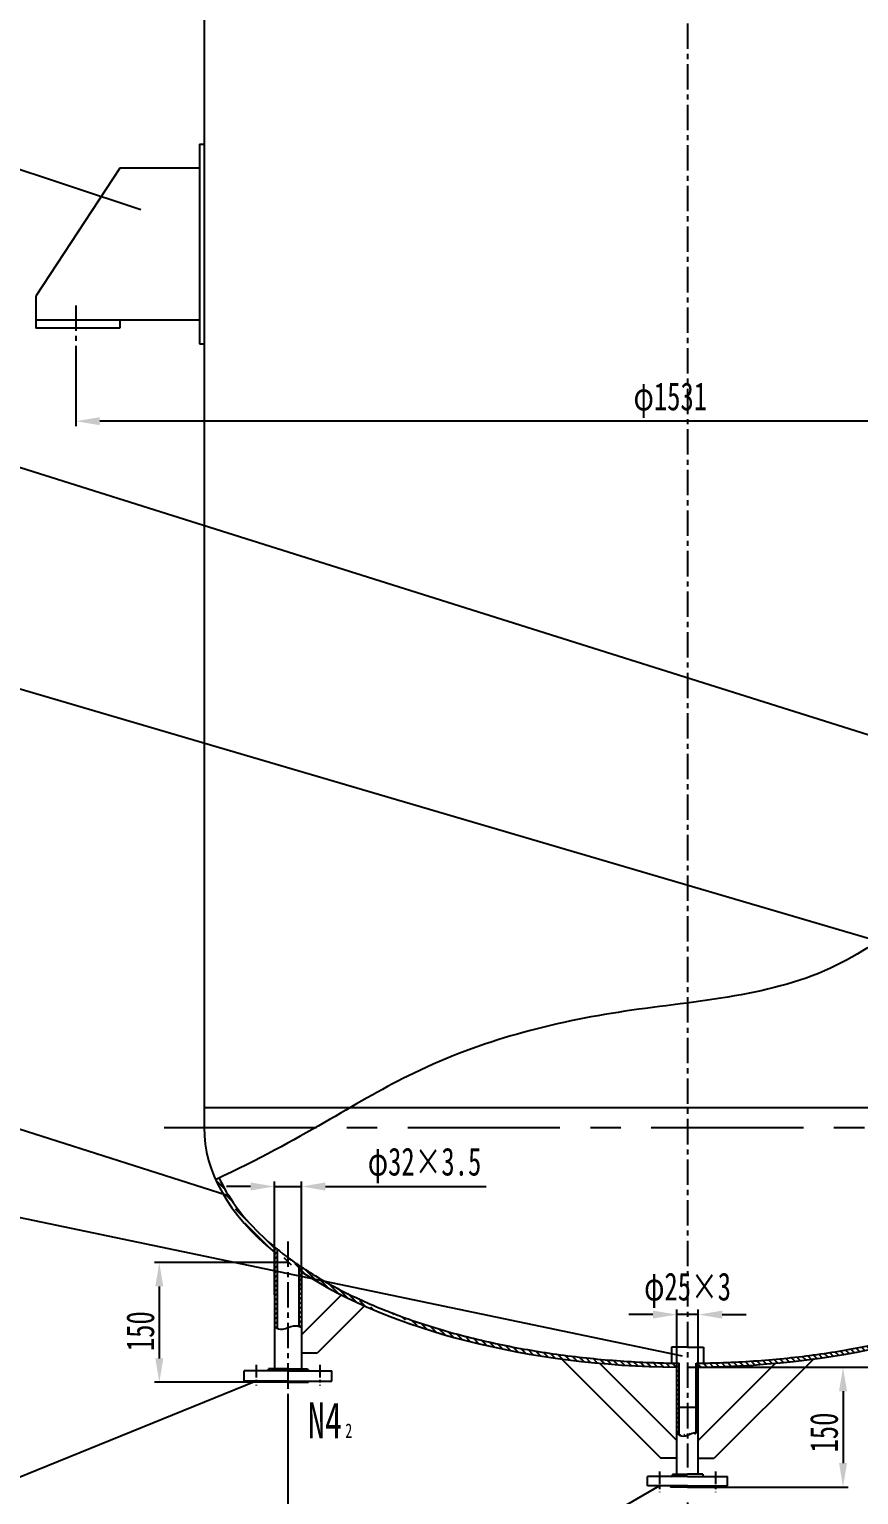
# Model space of a CAD drawing. Extents: x -71325 to -43928, y 2975 to 11014.
# Drawn here: x -70013 to -68976, y 4834 to 6669 of the extents above; entities that cross this region are included whole.
import ezdxf

# ---------------------------------------------------------------- set-up
doc = ezdxf.new("R2010")
doc.units = 0
doc.header["$MEASUREMENT"] = 0
doc.linetypes.add('CENTER', pattern=[50.8, 31.75, -6.35, 6.35, -6.35])
doc.layers.get('0').update_dxf_attribs({"linetype": 'CONTINUOUS'})
doc.layers.get('DEFPOINTS').update_dxf_attribs({"linetype": 'CONTINUOUS'})
doc.layers.add('LAYER1', color=3, linetype='CONTINUOUS')
doc.layers.add('LAYER2', color=1, linetype='CENTER')
doc.styles.get("Standard").update_dxf_attribs({"font": 'txt.shx', "width": 0.7})
doc.styles.add('STYLE1', font='SIMFANG.TTF', dxfattribs={"width": 0.7, "height": 35})
doc.dimstyles.get("Standard").update_dxf_attribs({"dimtxt": 0.18, "dimasz": 0.18, "dimexe": 0.18, "dimexo": 0.0625, "dimgap": 0.09, "dimtad": 0, "dimtih": 1, "dimtoh": 1, "dimdec": 4, "dimzin": 0, "dimdsep": 46, "dimtxsty": 'Standard', "dimcen": 0.09, "dimadec": 0, "dimazin": 0, "dimtfac": 1, "dimtdec": 4, "dimtofl": 0, "dimtmove": 0, "dimatfit": 3, "dimfxl": 0, "dimtolj": 1, "dimtzin": 0, "dimarcsym": 0})
pattern_1 = [(135, (-60660.756, -1184.69), (-3.8890873, -3.8890873), [])]
pattern_2 = [(45, (-60660.756, -1184.69), (-2.9168155, 2.9168155), [])]
pattern_3 = [(45, (-18986.333, 222.4996), (-2.91681547, 2.91681547), [])]

# ---------------------------------------------------------------- blocks, each defined once
blk = doc.blocks.new('*D106')
at = {"layer": 'DEFPOINTS', "color": 0}
for p in [(-69689.8, 4960.6), (-69189.8, 4824.4), (-69189.8, 4745.3)]:
    blk.add_point(p, dxfattribs=at)
at = {"layer": 'LAYER1', "color": 0, "lineweight": -2}
for p, q in [((-69689.8, 4960.6), (-69689.8, 4739.1)), ((-69189.8, 4824.4), (-69189.8, 4739.1)), ((-69659.8, 4745.3), (-69219.8, 4745.3))]:
    blk.add_line(p, q, dxfattribs=at)
at = {"layer": 'LAYER1', "color": 0}
for points in [[(-69659.8, 4750.3), (-69659.8, 4740.3), (-69689.8, 4745.3)], [(-69219.8, 4750.3), (-69219.8, 4740.3), (-69189.8, 4745.3)]]:
    blk.add_solid(points, dxfattribs=at)
at = {"layer": 'LAYER1', "color": 0, "insert": (-69462.5, 4769.1), "char_height": 35, "attachment_point": 5, "style": 'STYLE1'}
blk.add_mtext('\\A1;500', dxfattribs=at)
blk = doc.blocks.new('*D105')
at = {"layer": 'DEFPOINTS', "color": 0}
for p in [(-69955.3, 6272.6), (-68424.3, 6272.6), (-69955.3, 6178.4)]:
    blk.add_point(p, dxfattribs=at)
at = {"layer": 'LAYER1', "color": 0, "lineweight": -2}
for p, q in [((-69955.3, 6272.6), (-69955.3, 6172.2)), ((-68424.3, 6272.6), (-68424.3, 6172.2)), ((-68454.3, 6178.4), (-69925.3, 6178.4))]:
    blk.add_line(p, q, dxfattribs=at)
at = {"layer": 'LAYER1', "color": 0}
for points in [[(-69925.3, 6183.4), (-69925.3, 6173.4), (-69955.3, 6178.4)], [(-68454.3, 6183.4), (-68454.3, 6173.4), (-68424.3, 6178.4)]]:
    blk.add_solid(points, dxfattribs=at)
at = {"layer": 'LAYER1', "color": 0, "insert": (-69211.4, 6204.8), "char_height": 35, "attachment_point": 5, "style": 'STYLE1'}
blk.add_mtext('\\A1;φ1531', dxfattribs=at)
blk = doc.blocks.new('*D107')
at = {"layer": 'DEFPOINTS', "color": 0}
for p in [(-69706.7, 5220.2), (-69706.7, 5084.7), (-69673, 5093)]:
    blk.add_point(p, dxfattribs=at)
at = {"layer": 'LAYER1', "color": 0, "lineweight": -2}
for p, q in [((-69736.7, 5220.2), (-69766.7, 5220.2)), ((-69706.7, 5084.7), (-69706.7, 5226.5)), ((-69706.7, 5220.2), (-69673, 5220.2)), ((-69673, 5093), (-69673, 5226.5)), ((-69643, 5220.2), (-69441.8, 5220.2))]:
    blk.add_line(p, q, dxfattribs=at)
at = {"layer": 'LAYER1', "color": 0}
for points in [[(-69736.7, 5225.2), (-69736.7, 5215.2), (-69706.7, 5220.2)], [(-69643, 5225.2), (-69643, 5215.2), (-69673, 5220.2)]]:
    blk.add_solid(points, dxfattribs=at)
at = {"layer": 'LAYER1', "color": 0, "insert": (-69518.9, 5246.6), "char_height": 35, "attachment_point": 5, "style": 'STYLE1'}
blk.add_mtext('\\A1;φ32×3.5', dxfattribs=at)
blk = doc.blocks.new('*D108')
at = {"layer": 'DEFPOINTS', "color": 0}
for p in [(-69689.8, 5125), (-69850.8, 4975), (-69689.8, 4975)]:
    blk.add_point(p, dxfattribs=at)
at = {"layer": 'LAYER1', "color": 0, "lineweight": -2}
for p, q in [((-69689.8, 5125), (-69857, 5125)), ((-69850.8, 5095), (-69850.8, 5005)), ((-69689.8, 4975), (-69857, 4975))]:
    blk.add_line(p, q, dxfattribs=at)
at = {"layer": 'LAYER1', "color": 0}
for points in [[(-69855.8, 5095), (-69845.8, 5095), (-69850.8, 5125)], [(-69855.8, 5005), (-69845.8, 5005), (-69850.8, 4975)]]:
    blk.add_solid(points, dxfattribs=at)
at = {"layer": 'LAYER1', "color": 0, "insert": (-69874.5, 5039), "char_height": 35, "attachment_point": 5, "rotation": 90, "style": 'STYLE1'}
blk.add_mtext('\\A1;150', dxfattribs=at)
blk = doc.blocks.new('*D115')
at = {"layer": 'DEFPOINTS', "color": 0}
for p in [(-68057.9, 5318.9), (-69189.8, 4993.9), (-68060.6, 4993.9)]:
    blk.add_point(p, dxfattribs=at)
at = {"layer": 'LAYER1', "color": 0, "lineweight": -2}
for p, q in [((-68057.9, 5318.9), (-68066.9, 5318.9)), ((-68060.6, 5288.9), (-68060.6, 5023.9)), ((-69189.8, 4993.9), (-68054.4, 4993.9))]:
    blk.add_line(p, q, dxfattribs=at)
at = {"layer": 'LAYER1', "color": 0}
for points in [[(-68065.6, 5288.9), (-68055.6, 5288.9), (-68060.6, 5318.9)], [(-68065.6, 5023.9), (-68055.6, 5023.9), (-68060.6, 4993.9)]]:
    blk.add_solid(points, dxfattribs=at)
at = {"layer": 'LAYER1', "color": 0, "insert": (-68084.4, 5165.4), "char_height": 35, "attachment_point": 5, "rotation": 90, "style": 'STYLE1'}
blk.add_mtext('\\A1;325', dxfattribs=at)
blk = doc.blocks.new('*D117')
at = {"layer": 'DEFPOINTS', "color": 0}
for p in [(-68689.8, 4960.6), (-69189.8, 4772), (-69189.8, 4747.3)]:
    blk.add_point(p, dxfattribs=at)
at = {"layer": 'LAYER1', "color": 0, "lineweight": -2}
for p, q in [((-68689.8, 4960.6), (-68689.8, 4741)), ((-69189.8, 4772), (-69189.8, 4741)), ((-68719.8, 4747.3), (-69159.8, 4747.3))]:
    blk.add_line(p, q, dxfattribs=at)
at = {"layer": 'LAYER1', "color": 0}
for points in [[(-69159.8, 4752.3), (-69159.8, 4742.3), (-69189.8, 4747.3)], [(-68719.8, 4752.3), (-68719.8, 4742.3), (-68689.8, 4747.3)]]:
    blk.add_solid(points, dxfattribs=at)
at = {"layer": 'LAYER1', "color": 0, "insert": (-68918.3, 4771), "char_height": 35, "attachment_point": 5, "style": 'STYLE1'}
blk.add_mtext('\\A1;500', dxfattribs=at)
blk = doc.blocks.new('*D120')
at = {"layer": 'DEFPOINTS', "color": 0}
for p in [(-69203.3, 5059.8), (-69203.3, 4958.4), (-69176.4, 4967.8)]:
    blk.add_point(p, dxfattribs=at)
at = {"layer": 'LAYER1', "color": 0, "lineweight": -2}
for p, q in [((-69203.3, 4958.4), (-69203.3, 5066.1)), ((-69176.4, 4967.8), (-69176.4, 5066.1)), ((-69233.3, 5059.8), (-69263.3, 5059.8)), ((-69176.4, 5059.8), (-69203.3, 5059.8)), ((-69146.4, 5059.8), (-69116.4, 5059.8))]:
    blk.add_line(p, q, dxfattribs=at)
at = {"layer": 'LAYER1', "color": 0}
for points in [[(-69233.3, 5064.8), (-69233.3, 5054.8), (-69203.3, 5059.8)], [(-69146.4, 5064.8), (-69146.4, 5054.8), (-69176.4, 5059.8)]]:
    blk.add_solid(points, dxfattribs=at)
at = {"layer": 'LAYER1', "color": 0, "insert": (-69189.8, 5090.2), "char_height": 35, "attachment_point": 5, "style": 'STYLE1'}
blk.add_mtext('\\A1;φ25×3', dxfattribs=at)
blk = doc.blocks.new('*D119')
at = {"layer": 'DEFPOINTS', "color": 0}
for p in [(-69189.8, 4993.9), (-69189.8, 4843.9), (-68995.3, 4843.9)]:
    blk.add_point(p, dxfattribs=at)
at = {"layer": 'LAYER1', "color": 0, "lineweight": -2}
for p, q in [((-69189.8, 4993.9), (-68989, 4993.9)), ((-68995.3, 4963.9), (-68995.3, 4873.9)), ((-69189.8, 4843.9), (-68989, 4843.9))]:
    blk.add_line(p, q, dxfattribs=at)
at = {"layer": 'LAYER1', "color": 0}
for points in [[(-69000.3, 4963.9), (-68990.3, 4963.9), (-68995.3, 4993.9)], [(-69000.3, 4873.9), (-68990.3, 4873.9), (-68995.3, 4843.9)]]:
    blk.add_solid(points, dxfattribs=at)
at = {"layer": 'LAYER1', "color": 0, "insert": (-69019, 4912.1), "char_height": 35, "attachment_point": 5, "rotation": 90, "style": 'STYLE1'}
blk.add_mtext('\\A1;150', dxfattribs=at)

msp = doc.modelspace()

# ---------------------------------------------------------------- hatches: boundary and pattern name
at = {"layer": 'LAYER1'}
h = msp.add_hatch(dxfattribs=at)
h.set_pattern_fill('ANSI31', color=256, scale=33, angle=90, style=0)
h.set_pattern_definition([(135, (-18986.333, 222.4996), (-2.91681547, -2.91681547), [])])
edge = h.paths.add_edge_path()
edge.add_spline(control_points=[(-69706.68027, 5144.44802), (-69711.77939, 5148.7015), (-69716.65938, 5153.01501), (-69733.09739, 5168.43961), (-69743.43488, 5179.84282), (-69761.06842, 5203.13613), (-69768.36437, 5215.02543), (-69774.70148, 5228.32228), (-69775.28717, 5229.58898), (-69775.85558, 5230.85713)], knot_values=[0.2187085212, 0.2187085212, 0.2187085212, 0.2187085212, 0.2688891996, 0.2688891996, 0.3959285523, 0.3959285523, 0.5229679051, 0.5229679051, 0.5363259637, 0.5363259637, 0.5363259637, 0.5363259637], degree=3, periodic=0)
edge.add_spline(control_points=[(-69775.85558, 5230.85713), (-69777.356, 5230.14965), (-69778.86483, 5229.44115), (-69780.38218, 5228.73165)], knot_values=[1295.6156027553, 1295.6156027553, 1295.6156027553, 1295.6156027553, 1298.6776827457, 1298.6776827457, 1298.6776827457, 1298.6776827457], degree=3, periodic=0)
edge.add_ellipse((-69189.83027, 5293.90279), major_axis=(-605, 0), ratio=0.4958677686, start_angle=12.54680856, end_angle=31.31778567)
edge.add_line((-69706.68027, 5137.96749), (-69706.68027, 5144.44802))
h = msp.add_hatch(dxfattribs=at)
h.set_pattern_fill('ANSI31', color=256, scale=33, style=0)
h.set_pattern_definition(pattern_2)
edge = h.paths.add_edge_path()
edge.add_line((-69703.48027, 5124.99812), (-69706.68027, 5124.99812))
edge.add_line((-69706.68027, 5124.99812), (-69706.68027, 5044.35012))
edge.add_spline(control_points=[(-69706.68027, 5044.35012), (-69705.61528, 5043.76454), (-69704.54891, 5043.23203), (-69703.48027, 5042.78697)], knot_values=[5.3089391668, 5.3089391668, 5.3089391668, 5.3089391668, 8.7482698367, 8.7482698367, 8.7482698367, 8.7482698367], degree=3, periodic=0)
edge.add_line((-69703.48027, 5042.78697), (-69703.48027, 5124.99812))
edge = h.paths.add_edge_path()
edge.add_spline(control_points=[(-69703.48027, 5141.81022), (-69704.55632, 5142.68693), (-69705.62301, 5143.56627), (-69706.68027, 5144.44818)], knot_values=[0.5363254935, 0.5363254935, 0.5363254935, 0.5363254935, 0.5467300013, 0.5467300013, 0.5467300013, 0.5467300013], degree=3, periodic=0)
edge.add_line((-69706.68027, 5144.44818), (-69706.68027, 5124.99812))
edge.add_line((-69706.68027, 5124.99812), (-69703.48027, 5124.99812))
edge.add_line((-69703.48027, 5124.99812), (-69703.48027, 5141.81022))
h = msp.add_hatch(dxfattribs=at)
h.set_pattern_fill('ANSI31', color=256, scale=33, style=0)
h.set_pattern_definition(pattern_2)
edge = h.paths.add_edge_path()
edge.add_spline(control_points=[(-69676.18027, 5045.21366), (-69675.11351, 5044.91021), (-69674.04685, 5044.52357), (-69672.98027, 5044.08174)], knot_values=[37.453484022, 37.453484022, 37.453484022, 37.453484022, 40.7924948157, 40.7924948157, 40.7924948157, 40.7924948157], degree=3, periodic=0)
edge.add_line((-69672.98027, 5044.08174), (-69672.98027, 5119.34202))
edge.add_spline(control_points=[(-69672.98027, 5119.34202), (-69674.05361, 5120.05958), (-69675.12029, 5120.77946), (-69676.18027, 5121.50164)], knot_values=[0.6291332429, 0.6291332429, 0.6291332429, 0.6291332429, 0.6381678327, 0.6381678327, 0.6381678327, 0.6381678327], degree=3, periodic=0)
edge.add_line((-69676.18027, 5121.50164), (-69676.18027, 5045.21366))
h = msp.add_hatch(dxfattribs=at)
h.set_pattern_fill('ANSI31', color=256, scale=44, angle=90, style=0)
h.set_pattern_definition(pattern_1)
edge = h.paths.add_edge_path()
edge.add_ellipse((-69189.83027, 5293.90279), major_axis=(-605, 0), ratio=0.4958677686, start_angle=37.00385265, end_angle=88.72612938)
edge.add_line((-69203.28027, 4993.97694), (-69203.28027, 4998.97742))
edge.add_spline(control_points=[(-69203.28027, 4998.97742), (-69212.65333, 4999.08115), (-69222.02146, 4999.2933), (-69256.84004, 5000.48661), (-69282.19257, 5002.16293), (-69332.25882, 5007.09491), (-69356.97234, 5010.35055), (-69405.35774, 5018.38701), (-69429.02941, 5023.1678), (-69474.94478, 5034.17465), (-69497.18826, 5040.40068), (-69539.88353, 5054.19314), (-69560.33511, 5061.75955), (-69599.11152, 5078.10388), (-69617.43613, 5086.88178), (-69648.14656, 5103.58691), (-69660.97924, 5111.31899), (-69672.98027, 5119.34202)], knot_values=[0.6381678327, 0.6381678327, 0.6381678327, 0.6381678327, 0.684848806, 0.684848806, 0.8119498523, 0.8119498523, 0.9390508987, 0.9390508987, 1.066151945, 1.066151945, 1.1932529914, 1.1932529914, 1.3203540377, 1.3203540377, 1.4474550841, 1.4474550841, 1.5484715641, 1.5484715641, 1.5484715641, 1.5484715641], degree=3, periodic=0)
edge.add_line((-69672.98027, 5119.34202), (-69672.98027, 5113.34217))
h = msp.add_hatch(dxfattribs=at)
h.set_pattern_fill('ANSI31', color=256, scale=44, angle=90, style=0)
h.set_pattern_definition(pattern_1)
edge = h.paths.add_edge_path()
edge.add_spline(control_points=[(-68706.68027, 5119.34192), (-68719.97742, 5110.45235), (-68734.29605, 5101.92021), (-68766.86462, 5084.58798), (-68785.38413, 5075.90844), (-68824.52285, 5059.7728), (-68845.14184, 5052.31673), (-68888.14175, 5038.75489), (-68910.52247, 5032.64916), (-68956.67993, 5021.89075), (-68980.45647, 5017.2381), (-69029.01759, 5009.46361), (-69053.80195, 5006.34178), (-69103.97475, 5001.68086), (-69129.36298, 5000.14178), (-69162.01845, 4999.19999), (-69169.19792, 4999.05684), (-69176.38027, 4998.97738)], knot_values=[1.5931210844, 1.5931210844, 1.5931210844, 1.5931210844, 1.705047739, 1.705047739, 1.8321487853, 1.8321487853, 1.9592498317, 1.9592498317, 2.086350878, 2.086350878, 2.2134519244, 2.2134519244, 2.3405529707, 2.3405529707, 2.4676540171, 2.4676540171, 2.5034245699, 2.5034245699, 2.5034245699, 2.5034245699], degree=3, periodic=0)
edge.add_line((-69176.38027, 4998.97738), (-69176.38027, 4993.97694))
edge.add_ellipse((-69189.83027, 5293.90279), major_axis=(-605, 0), ratio=0.4958677686, start_angle=91.27387062, end_angle=142.99614735)
edge.add_line((-68706.68027, 5113.34217), (-68706.68027, 5119.34192))
h = msp.add_hatch(dxfattribs=at)
h.set_pattern_fill('ANSI31', color=256, scale=33, style=0)
h.set_pattern_definition(pattern_3)
edge = h.paths.add_edge_path()
edge.add_spline(control_points=[(-69200.38027, 4998.94879), (-69201.34699, 4998.95718), (-69202.31366, 4998.96672), (-69203.28027, 4998.97742)], knot_values=[1.5484715641, 1.5484715641, 1.5484715641, 1.5484715641, 1.5532856457, 1.5532856457, 1.5532856457, 1.5532856457], degree=3, periodic=0)
edge.add_line((-69203.28027, 4998.97742), (-69203.28027, 4909.24423))
edge.add_spline(control_points=[(-69203.28027, 4909.24423), (-69200.77174, 4909.69987), (-69196.9658, 4910.78516), (-69191.2759, 4907.80353), (-69184.38697, 4913.64073), (-69178.96972, 4910.44238), (-69176.38027, 4910.40631)], knot_values=[4.29695136, 4.29695136, 4.29695136, 4.29695136, 11.9009317063, 16.1725514713, 24.6352870717, 32.41083515, 32.41083515, 32.41083515, 32.41083515], degree=3, periodic=0)
edge.add_line((-69200.38027, 4909.80443), (-69200.38027, 4998.94879))
h = msp.add_hatch(dxfattribs=at)
h.set_pattern_fill('ANSI31', color=256, scale=33, style=0)
h.set_pattern_definition(pattern_3)
edge = h.paths.add_edge_path()
edge.add_spline(control_points=[(-69176.38027, 4998.97738), (-69177.34689, 4998.96668), (-69178.31356, 4998.95714), (-69179.28027, 4998.94875)], knot_values=[1.5883070025, 1.5883070025, 1.5883070025, 1.5883070025, 1.5931210844, 1.5931210844, 1.5931210844, 1.5931210844], degree=3, periodic=0)
edge.add_line((-69179.28027, 4998.94875), (-69179.28027, 4993.90279))
edge.add_line((-69179.28027, 4993.90279), (-69176.38027, 4993.90279))
edge.add_line((-69176.38027, 4993.90279), (-69176.38027, 4998.97738))
edge = h.paths.add_edge_path()
edge.add_line((-69176.38027, 4993.90279), (-69179.28027, 4993.90279))
edge.add_line((-69179.28027, 4993.90279), (-69179.28027, 4912.16531))
edge.add_spline(control_points=[(-69179.28027, 4912.16531), (-69178.31604, 4912.20044), (-69177.34922, 4912.16775), (-69176.38027, 4912.07981)], knot_values=[30.9986949423, 30.9986949423, 30.9986949423, 30.9986949423, 33.9325851073, 33.9325851073, 33.9325851073, 33.9325851073], degree=3, periodic=0)
edge.add_line((-69176.38027, 4912.07981), (-69176.38027, 4993.90279))

# ---------------------------------------------------------------- linework, layer by layer
for p, q in [((-69794.83027, 7377.05279), (-69794.83027, 5293.90279)), ((-69800.33027, 6525.10866), (-69800.33027, 6275.10866)), ((-69800.33027, 6525.10866), (-69794.83027, 6525.10866)), ((-69900.33027, 6495.10866), (-70005.33027, 6335.10866)), ((-69800.33027, 6495.10866), (-69900.33027, 6495.10866)), ((-69800.33027, 6495.10866), (-69800.33027, 6305.10866)), ((-70005.33027, 6335.10866), (-70005.33027, 6295.10866)), ((-69800.33027, 6305.10866), (-70005.33027, 6305.10866)), ((-69900.33027, 6295.10866), (-70005.33027, 6295.10866)), ((-69900.33027, 6305.10866), (-69900.33027, 6295.10866)), ((-69800.33027, 6275.10866), (-69794.83027, 6275.10866)), ((-69794.83027, 5318.90279), (-68584.83027, 5318.90279)), ((-69672.98027, 5011.99812), (-69652.98027, 5011.99812)), ((-69189.83027, 5018.90279), (-69209.83027, 5018.90279)), ((-69189.83027, 5018.90279), (-69169.83027, 5018.90279)), ((-69689.83027, 4991.99812), (-69714.33027, 4991.99812)), ((-69714.33027, 4991.99812), (-69714.33027, 4991.49812)), ((-69689.83027, 4991.99812), (-69665.33027, 4991.99812)), ((-69665.33027, 4991.99812), (-69665.33027, 4991.49812)), ((-69203.28027, 4859.90279), (-69203.28027, 4998.97742)), ((-69200.38027, 4909.18814), (-69200.38027, 4998.94879)), ((-69179.28027, 4912.16531), (-69179.28027, 4998.94875)), ((-69176.38027, 4859.90279), (-69176.38027, 4998.97738)), ((-69744.83027, 4976.59812), (-69744.83027, 4989.49812)), ((-69689.83027, 4989.49812), (-69744.83027, 4989.49812)), ((-69689.83027, 4976.59812), (-69744.83027, 4976.59812)), ((-69715.33027, 4976.59812), (-69715.33027, 4974.99812)), ((-69689.83027, 4974.99812), (-69715.33027, 4974.99812)), ((-69689.83027, 4989.49812), (-69634.83027, 4989.49812)), ((-69689.83027, 4976.59812), (-69634.83027, 4976.59812)), ((-69689.83027, 4974.99812), (-69664.33027, 4974.99812)), ((-69664.33027, 4976.59812), (-69664.33027, 4974.99812)), ((-69634.83027, 4976.59812), (-69634.83027, 4989.49812)), ((-69200.38027, 4943.90279), (-69179.28027, 4943.90279)), ((-69203.28027, 4879.90279), (-69223.28027, 4879.90279)), ((-69176.38027, 4879.90279), (-69156.38027, 4879.90279)), ((-69189.83027, 4856.90279), (-69239.83027, 4856.90279)), ((-69239.83027, 4845.50279), (-69239.83027, 4856.90279)), ((-69189.83027, 4845.50279), (-69239.83027, 4845.50279)), ((-69211.33027, 4845.50279), (-69211.33027, 4843.90279)), ((-69208.83027, 4859.90279), (-69189.83027, 4859.90279)), ((-69208.83027, 4859.90279), (-69208.83027, 4858.90279)), ((-69170.83027, 4859.90279), (-69189.83027, 4859.90279)), ((-69189.83027, 4856.90279), (-69139.83027, 4856.90279)), ((-69189.83027, 4845.50279), (-69139.83027, 4845.50279)), ((-69170.83027, 4859.90279), (-69170.83027, 4858.90279)), ((-69168.33027, 4845.50279), (-69168.33027, 4843.90279)), ((-69139.83027, 4845.50279), (-69139.83027, 4856.90279)), ((-69189.83027, 4843.90279), (-69211.33027, 4843.90279)), ((-69189.83027, 4843.90279), (-69168.33027, 4843.90279))]:
    msp.add_line(p, q)
at = {"ltscale": 2}
for p, q in [((-69706.68027, 5144.44818), (-69706.68027, 4991.99812)), ((-69703.48027, 5141.81022), (-69703.48027, 5042.78697)), ((-69676.18027, 5121.50164), (-69676.18027, 5045.21366)), ((-69672.98027, 5119.34202), (-69672.98027, 4991.99812)), ((-69622.95845, 5084.44635), (-69672.98027, 5034.42452)), ((-69594.21499, 5070.7634), (-69652.98027, 5011.99812)), ((-69347.66987, 5004.29238), (-69223.28027, 4879.90279)), ((-69299.85663, 4998.90556), (-69203.28027, 4902.3292)), ((-69079.80391, 4998.90556), (-69176.38027, 4902.3292)), ((-69031.99068, 5004.29238), (-69156.38027, 4879.90279))]:
    msp.add_line(p, q, dxfattribs=at)
at = {"ltscale": 6}
for p, q in [((-69209.83027, 5018.90279), (-69209.83027, 4999.06752)), ((-69169.83027, 5018.90279), (-69169.83027, 4999.06752))]:
    msp.add_line(p, q, dxfattribs=at)
for centre, start, end in [((-69716.33027, 4991.49812), 270, 0), ((-69663.33027, 4991.49812), 180, 270), ((-69210.83027, 4858.90279), 270, 0), ((-69168.83027, 4858.90279), 180, 270)]:
    msp.add_arc(centre, 2, start, end)
for start_param, end_param in [(0, 0.5465984743), (0.6458390647, 1.5485630902), (1.5930295634, 2.4957535889)]:
    msp.add_ellipse((-69189.83027, 5293.90279), major_axis=(-605, 0), ratio=0.4958677686, start_param=start_param, end_param=end_param)
for points, knots in [([(-69179.28027, 4998.94875), (-69171.13051, 4999.01947), (-69162.98367, 4999.17215), (-69129.36298, 5000.14178), (-69103.97475, 5001.68086), (-69053.80195, 5006.34178), (-69029.01759, 5009.46361), (-68980.45647, 5017.2381), (-68956.67993, 5021.89075), (-68910.52247, 5032.64916), (-68888.14175, 5038.75489), (-68845.14184, 5052.31673), (-68824.52285, 5059.7728), (-68785.38413, 5075.90844), (-68766.86462, 5084.58798), (-68732.22847, 5103.02052), (-68716.11207, 5112.77348), (-68686.54506, 5133.1807), (-68673.09476, 5143.83485), (-68649.07417, 5165.85232), (-68638.50423, 5177.21529), (-68620.39967, 5200.44448), (-68612.86516, 5212.30994), (-68600.91889, 5236.34056), (-68596.50638, 5248.50495), (-68591.10999, 5271.75469), (-68589.83031, 5282.82889), (-68589.83028, 5293.90279)], [1.5883070025, 1.5883070025, 1.5883070025, 1.5883070025, 1.6288916372, 1.6288916372, 1.7559926836, 1.7559926836, 1.8830937299, 1.8830937299, 2.0101947763, 2.0101947763, 2.1372958226, 2.1372958226, 2.264396869, 2.264396869, 2.3914979154, 2.3914979154, 2.5185989617, 2.5185989617, 2.6457000081, 2.6457000081, 2.7728010544, 2.7728010544, 2.8999021008, 2.8999021008, 3.0270031471, 3.0270031471, 3.1415927086, 3.1415927086, 3.1415927086, 3.1415927086]), ([(-69775.85558, 5230.85713), (-69775.28717, 5229.58898), (-69774.70148, 5228.32228), (-69768.36437, 5215.02543), (-69761.06842, 5203.13613), (-69743.43488, 5179.84282), (-69733.09739, 5168.43961), (-69710.93602, 5147.64449), (-69699.43721, 5138.1751), (-69686.88781, 5129.04063)], [0.21870852118, 0.21870852118, 0.21870852118, 0.21870852118, 0.23206657978, 0.23206657978, 0.35910593251, 0.35910593251, 0.48614528524, 0.48614528524, 0.59803013738, 0.59803013738, 0.59803013738, 0.59803013738]), ([(-69689.83027, 5131.20294), (-69687.30055, 5129.32623), (-69684.72678, 5127.46327), (-69667.55544, 5115.33447), (-69651.65821, 5105.49709), (-69617.43613, 5086.88178), (-69599.11152, 5078.10388), (-69560.33511, 5061.75955), (-69539.88353, 5054.19314), (-69497.18826, 5040.40068), (-69474.94478, 5034.17465), (-69429.02941, 5023.1678), (-69405.35774, 5018.38701), (-69356.97234, 5010.35055), (-69332.25882, 5007.09491), (-69282.19257, 5002.16293), (-69256.84004, 5000.48661), (-69221.05692, 4999.26024), (-69210.72095, 4999.03854), (-69200.38027, 4998.94879)], [0.58922711444, 0.58922711444, 0.58922711444, 0.58922711444, 0.61208326638, 0.61208326638, 0.73918431274, 0.73918431274, 0.86628535909, 0.86628535909, 0.99338640545, 0.99338640545, 1.1204874518, 1.1204874518, 1.24758849816, 1.24758849816, 1.37468954451, 1.37468954451, 1.50179059087, 1.50179059087, 1.55328564571, 1.55328564571, 1.55328564571, 1.55328564571])]:
    msp.add_open_spline(points, degree=3, knots=knots)
at = {"layer": 'LAYER1'}
for p, q in [((-69874.11832, 6443.20743), (-70451.08436, 6634.41351)), ((-68434.83027, 5618.90279), (-70451.08436, 6254.18337)), ((-68413.33027, 5368.90279), (-70451.08436, 5967.86578)), ((-69766.96853, 5209.13199), (-70451.08436, 5427.74592)), ((-69196.04021, 5007.55986), (-70451.08436, 5269.84921)), ((-69729.58027, 4976.59812), (-70451.08436, 4682.61126)), ((-69224.83027, 4845.50279), (-70451.08436, 4136.2464))]:
    msp.add_line(p, q, dxfattribs=at)
for points, knots in [([(-68584.83027, 5748.67377), (-68662.56972, 5763.56618), (-68814.51518, 5649.26363), (-69005.67491, 5460.44905), (-69278.50069, 5448.33371), (-69527.58346, 5380.77566), (-69672.41084, 5279.21797), (-69780.38218, 5228.73165)], [42.1439544089, 42.1439544089, 42.1439544089, 42.1439544089, 293.4825961041, 540.0196388269, 811.5974950914, 1080.7872733947, 1298.6776827457, 1298.6776827457, 1298.6776827457, 1298.6776827457]), ([(-69706.68027, 5044.35012), (-69703.30546, 5042.49452), (-69695.41342, 5039.41386), (-69684.06149, 5047.44236), (-69676.20669, 5045.41828), (-69672.98027, 5044.08174)], [5.3089391668, 5.3089391668, 5.3089391668, 5.3089391668, 16.2076751728, 30.6919359606, 40.7924948157, 40.7924948157, 40.7924948157, 40.7924948157]), ([(-69203.28027, 4911.30633), (-69200.67861, 4909.13224), (-69194.67455, 4905.49416), (-69185.39016, 4911.92028), (-69178.95442, 4912.31344), (-69176.38027, 4912.07981)], [4.974363389, 4.974363389, 4.974363389, 4.974363389, 14.3319194385, 26.1382446872, 33.9325851073, 33.9325851073, 33.9325851073, 33.9325851073])]:
    msp.add_open_spline(points, degree=3, knots=knots, dxfattribs=at)
at = {"layer": 'LAYER2'}
for p, q in [((-69189.83027, 8200.32065), (-69189.83027, 4868.42919)), ((-69955.33027, 6323.40899), (-69955.33027, 6272.60259)), ((-69689.83027, 5151.18182), (-69689.83027, 4960.64431))]:
    msp.add_line(p, q, dxfattribs=at)
at = {"layer": 'LAYER2', "ltscale": 6}
msp.add_line((-69844.83027, 5293.90279), (-68534.83027, 5293.90279), dxfattribs=at)
at = {"layer": 'LAYER2', "ltscale": 0.5}
for p, q in [((-69729.58027, 4997.05613), (-69729.58027, 4971.05613)), ((-69650.08027, 4997.05613), (-69650.08027, 4971.05613)), ((-69224.83027, 4863.40279), (-69224.83027, 4837.40279)), ((-69154.83027, 4863.40279), (-69154.83027, 4837.40279))]:
    msp.add_line(p, q, dxfattribs=at)

# ---------------------------------------------------------------- texts
at = {"layer": 'LAYER1', "style": 'STYLE1', "width": 0.7}
msp.add_text('2', height=18, dxfattribs=at).set_placement((-69618.03977, 4905.46046))
at = {"layer": 'LAYER1', "insert": (-69664.99832, 4949.98503), "char_height": 45, "width": 288.9064185, "attachment_point": 1, "style": 'STYLE1'}
msp.add_mtext('N4', dxfattribs=at)

# ---------------------------------------------------------------- dimensions: what is measured, and where the dimension line sits
at = {"layer": 'LAYER1'}
for base, p1, p2, text, override, picture, middle in [((-69955.33027, 6178.40942), (-68424.33027, 6272.60259), (-69955.33027, 6272.60259), 'φ<>', {"dimscale": 10, "dimtxt": 3.5, "dimasz": 3, "dimexe": 0.625, "dimexo": 0, "dimgap": 0.625, "dimtad": 1, "dimtih": 0, "dimzin": 8, "dimtxsty": 'STYLE1', "dimcen": 2.5, "dimtofl": 1, "dimatfit": 2}, '*D105', (-69211.44948, 6178.40942)), ((-69706.68027, 5220.20622), (-69672.98027, 5093.03221), (-69706.68027, 5084.67863), 'φ32×3.5', {"dimscale": 10, "dimtxt": 3.5, "dimasz": 3, "dimexe": 0.625, "dimexo": 0, "dimgap": 0.625, "dimtad": 1, "dimtoh": 0, "dimzin": 8, "dimtxsty": 'STYLE1', "dimcen": 2.5, "dimtofl": 1}, '*D107', (-69518.86135, 5220.20622)), ((-69203.28027, 5059.83774), (-69176.38027, 4967.75508), (-69203.28027, 4958.35598), 'φ25×3', {"dimscale": 10, "dimtxt": 3.5, "dimasz": 3, "dimexe": 0.625, "dimexo": 0, "dimgap": 0.625, "dimtad": 1, "dimtoh": 0, "dimzin": 8, "dimtxsty": 'STYLE1', "dimcen": 2.5, "dimtofl": 1, "dimtmove": 2}, '*D120', (-69189.83027, 5090.16588))]:
    dim = msp.add_linear_dim(base=base, p1=p1, p2=p2, text=text, dimstyle='Standard', override=override, dxfattribs=at)
    dim.commit()
    dim.dimension.update_dxf_attribs({"geometry": picture, "text_midpoint": middle, "dimtype": 160})
for base, p1, p2, picture, middle in [((-68060.6371, 4993.90279), (-68057.92752, 5318.90279), (-69189.83027, 4993.90279), '*D115', (-68060.6371, 5165.36699)), ((-69850.79685, 4974.99812), (-69689.83027, 5124.99812), (-69689.83027, 4974.99812), '*D108', (-69850.79685, 5038.97882)), ((-68995.29204, 4843.90279), (-69189.83027, 4993.90279), (-69189.83027, 4843.90279), '*D119', (-68995.29204, 4912.05917))]:
    dim = msp.add_linear_dim(base=base, p1=p1, p2=p2, angle=90, dimstyle='Standard', override={"dimscale": 10, "dimtxt": 3.5, "dimasz": 3, "dimexe": 0.625, "dimexo": 0, "dimgap": 0.625, "dimtad": 1, "dimtih": 0, "dimzin": 8, "dimtxsty": 'STYLE1', "dimcen": 2.5, "dimtofl": 1, "dimatfit": 2}, dxfattribs=at)
    dim.commit()
    dim.dimension.update_dxf_attribs({"geometry": picture, "text_midpoint": middle, "dimtype": 160})
for base, p1, p2, picture, middle in [((-69189.83027, 4745.30278), (-69689.83027, 4960.64431), (-69189.83027, 4824.42919), '*D106', (-69462.50564, 4745.30278)), ((-69189.83027, 4747.25816), (-68689.83027, 4960.64431), (-69189.83027, 4771.97107), '*D117', (-68918.27488, 4747.25816))]:
    dim = msp.add_linear_dim(base=base, p1=p1, p2=p2, dimstyle='Standard', override={"dimscale": 10, "dimtxt": 3.5, "dimasz": 3, "dimexe": 0.625, "dimexo": 0, "dimgap": 0.625, "dimtad": 1, "dimtih": 0, "dimzin": 8, "dimtxsty": 'STYLE1', "dimcen": 2.5, "dimtofl": 1, "dimatfit": 2}, dxfattribs=at)
    dim.commit()
    dim.dimension.update_dxf_attribs({"geometry": picture, "text_midpoint": middle, "dimtype": 160})

doc.saveas('drawing.dxf')
